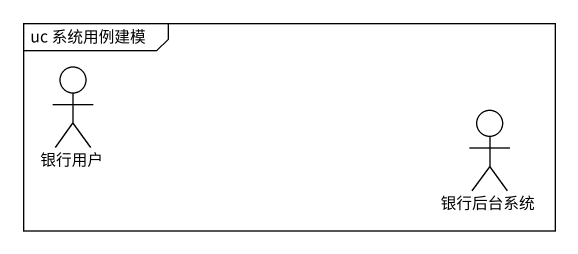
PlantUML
@startuml
mainframe uc 系统用例建模
actor 银行用户
actor 银行后台系统
@enduml
